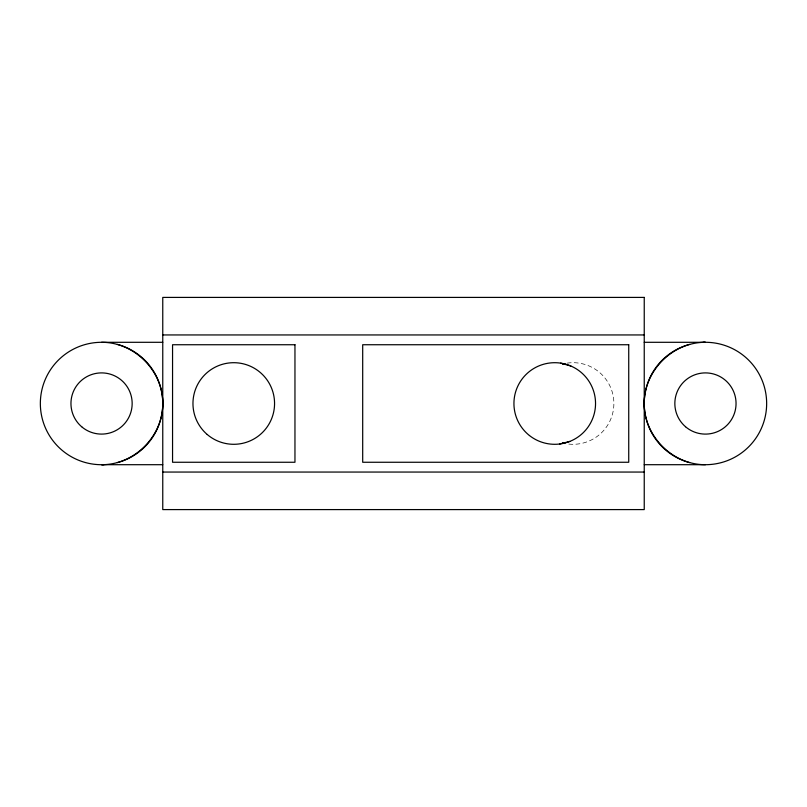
<?xml version="1.0" encoding="UTF-8"?>
<svg xmlns="http://www.w3.org/2000/svg" width="807" height="807" viewBox="0 0 807 807"><rect width="100%" height="100%" fill="white"/><g stroke="black" fill="none" stroke-linecap="round" stroke-linejoin="round"><path stroke-width="0.61" stroke-dasharray="4.04 3.03" d="M567.16 363.13A40.804 40.804 0 0 1 613.885 403.5A40.804 40.804 0 0 1 567.16 443.87"/><path stroke-width="1.21" d="M162.762 464.701L101.551 464.701C134.315 464.913 162.964 436.254 162.762 403.5C162.964 370.746 134.315 342.087 101.551 342.299A61.201 61.201 0 0 0 40.36 404.721A61.201 61.201 0 0 0 104.002 464.661M644.238 342.299L705.449 342.299C672.685 342.087 644.036 370.746 644.238 403.5C644.036 436.254 672.685 464.913 705.449 464.701A61.201 61.201 0 0 0 766.64 402.279A61.201 61.201 0 0 0 702.998 342.339M559.493 444.021L569.823 441.419M162.762 334.945L644.238 334.945M101.551 342.299L162.762 342.299M644.238 464.701L705.449 464.701M162.762 472.055L644.238 472.055M560.643 363.13L570.892 366.025M564.819 443.457A40.804 40.804 0 0 1 562.519 442.912M562.519 364.088A40.804 40.804 0 0 1 564.819 363.543M117.398 344.377A61.201 61.201 0 0 1 117.398 462.623M689.602 462.623A61.201 61.201 0 0 1 689.602 344.377M644.238 297.41L162.762 297.41L162.762 509.59L644.238 509.59L644.238 297.41M294.959 344.74L172.557 344.74L172.557 462.26L294.959 462.26L294.959 344.74M628.734 344.74L362.696 344.74L362.696 462.26L628.734 462.26L628.734 344.74M207.207 434.479A40.804 40.804 0 0 0 273.866 411.005A40.804 40.804 0 0 0 220.2 365.016A40.804 40.804 0 0 0 207.207 434.479M529.442 435.518A40.804 40.804 0 0 0 595.112 409.401A40.804 40.804 0 0 0 539.671 365.581A40.804 40.804 0 0 0 529.442 435.518M82.304 427.286A30.605 30.605 0 0 0 131.783 408.281A30.605 30.605 0 0 0 90.576 374.932A30.605 30.605 0 0 0 82.304 427.286M685.536 426.742A30.605 30.605 0 0 0 735.53 409.119A30.605 30.605 0 0 0 695.271 374.64A30.605 30.605 0 0 0 685.536 426.742"/></g></svg>
